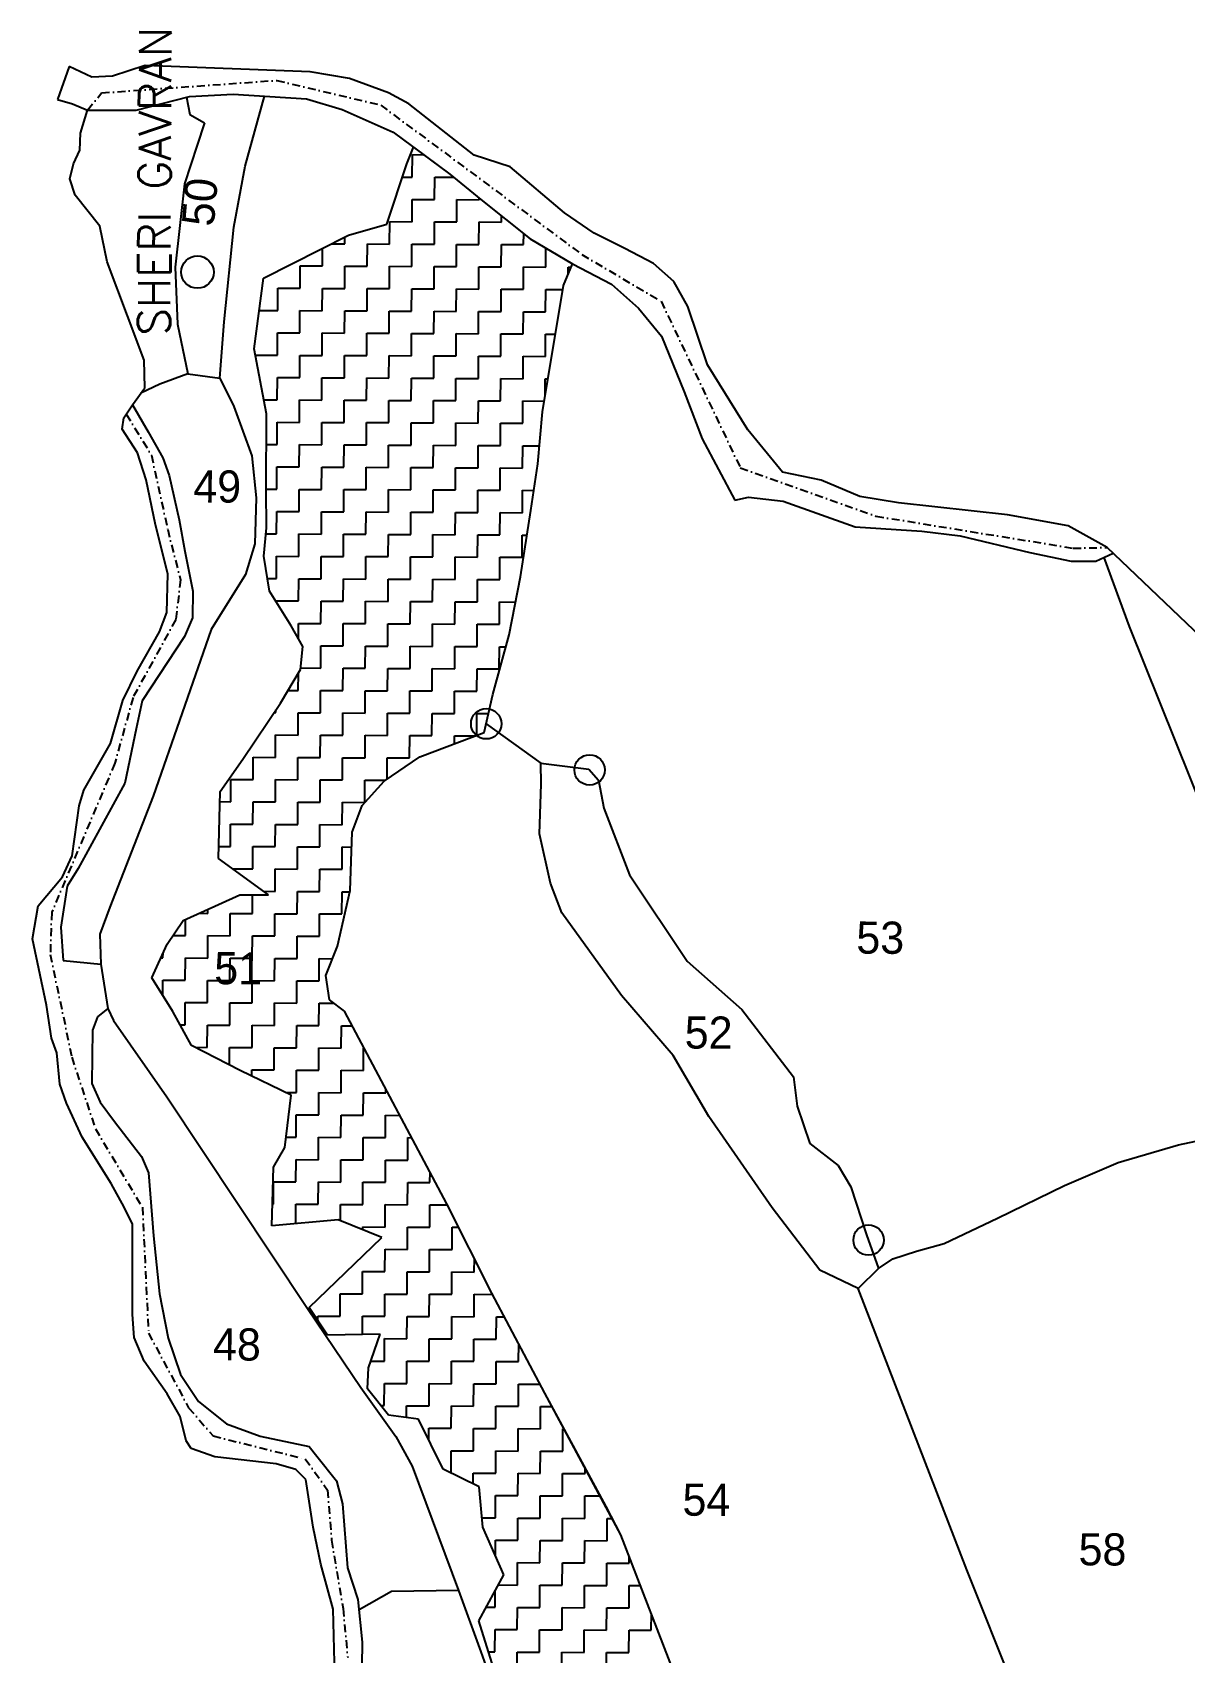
# Model space of a CAD drawing. Header units: metres. Extents: x 338204 to 340532, y 1770248 to 1773292.
# Drawn here: x 338246 to 338977, y 1772265 to 1773292 of the extents above; entities that cross this region are included whole.
import ezdxf

# ---------------------------------------------------------------- set-up
doc = ezdxf.new("R2010")
doc.units = ezdxf.units.M
doc.linetypes.add('DASHDOT', pattern=[1, 0.5, -0.25, 0, -0.25])
for name, color, linetype in [('OFF', 1, 'Continuous'), ('POLY_HATCH', 12, 'Continuous'), ('POLY_PARCEL', 6, 'Continuous'), ('POLY_ROAD', 30, 'Continuous'), ('POLY_WATER', 4, 'Continuous'), ('TEXT_MAPIN', 7, 'Continuous'), ('TEXT_PARCEL', 7, 'Continuous'), ('V_BOUND_LINE', 7, 'Continuous'), ('V_BOUND_STREAM_LINE', 7, 'DASHDOT')]:
    doc.layers.add(name, color=color, linetype=linetype)
doc.styles.get("Standard").update_dxf_attribs({"font": 'simplex.shx'})
doc.styles.add('TEXT_MAP', font='', dxfattribs={"height": 1.8})
doc.styles.get('TEXT_MAP').set_extended_font_data('Kruti Dev 050')

msp = doc.modelspace()

# ---------------------------------------------------------------- linework, layer by layer
for centre in [(338533.6, 1772853.7), (338599.2, 1772824.4), (338776.2, 1772526.2)]:
    msp.add_circle(centre, 9.65)
msp.add_ellipse((338350.4, 1773140.2), major_axis=(7.27, 7.27), ratio=1, start_param=5.493202, end_param=11.776387)
at = {"layer": 'OFF'}
msp.add_line((338268.9, 1773270.7), (338261.5, 1773249.6), dxfattribs=at)
at = {"layer": 'POLY_HATCH'}
for p, q in [((338483.3, 1773208.9), (338487.4, 1773219.4)), ((338487.4, 1773219.4), (338510.5, 1773202.3)), ((338470.6, 1773170.7), (338483.3, 1773208.9)), ((338510.5, 1773202.3), (338530.1, 1773186.3)), ((338530.1, 1773186.3), (338561.5, 1773161.2)), ((338446.2, 1773163.6), (338470.6, 1773170.7)), ((338392.3, 1773136.3), (338446.2, 1773163.6)), ((338561.5, 1773161.2), (338588.4, 1773145.4)), ((338582.7, 1773131.8), (338588.4, 1773145.4)), ((338386.3, 1773091.6), (338392.3, 1773136.3)), ((338569.3, 1773051.6), (338582.7, 1773131.8)), ((338394.1, 1773050.4), (338386.3, 1773091.6)), ((338393.9, 1773002.1), (338394.1, 1773050.4)), ((338566.3, 1773018.6), (338569.3, 1773051.6)), ((338562, 1772989), (338566.3, 1773018.6)), ((338394.2, 1772977.9), (338393.9, 1773002.1)), ((338555.3, 1772947), (338562, 1772989)), ((338392.5, 1772960), (338394.2, 1772977.9)), ((338396.1, 1772937.9), (338392.5, 1772960)), ((338548.1, 1772910.2), (338555.3, 1772947)), ((338409.9, 1772915.8), (338396.1, 1772937.9)), ((338417.2, 1772902.7), (338409.9, 1772915.8)), ((338537.7, 1772872.3), (338548.1, 1772910.2)), ((338415.8, 1772888.1), (338417.2, 1772902.7)), ((338403.1, 1772866.8), (338415.8, 1772888.1)), ((338532.3, 1772848.1), (338537.7, 1772872.3)), ((338379.1, 1772831.3), (338403.1, 1772866.8)), ((338491.4, 1772832.8), (338532.3, 1772848.1)), ((338364.8, 1772810.8), (338379.1, 1772831.3)), ((338468.8, 1772817.4), (338491.4, 1772832.8)), ((338454.8, 1772801.8), (338468.8, 1772817.4)), ((338363.8, 1772768.3), (338364.8, 1772810.8)), ((338448.6, 1772785), (338454.8, 1772801.8)), ((338447.2, 1772747.9), (338448.6, 1772785)), ((338395.4, 1772745.2), (338363.8, 1772768.3)), ((338341.4, 1772728.9), (338377.2, 1772745.3)), ((338377.2, 1772745.3), (338395.4, 1772745.2)), ((338439.3, 1772712.7), (338447.2, 1772747.9)), ((338331.1, 1772713.9), (338341.4, 1772728.9)), ((338321.5, 1772692.6), (338331.1, 1772713.9)), ((338431.9, 1772694), (338439.3, 1772712.7)), ((338434.2, 1772678.5), (338431.9, 1772694)), ((338334.8, 1772671.1), (338321.5, 1772692.6)), ((338443.6, 1772671.4), (338434.2, 1772678.5)), ((338346.6, 1772649.7), (338334.8, 1772671.1)), ((338508.7, 1772549.3), (338443.6, 1772671.4)), ((338377.5, 1772633.8), (338346.6, 1772649.7)), ((338409.9, 1772618.2), (338377.5, 1772633.8)), ((338405.8, 1772585), (338409.9, 1772618.2)), ((338398.6, 1772572.4), (338405.8, 1772585)), ((338397.6, 1772535.2), (338398.6, 1772572.4)), ((338537.2, 1772492.6), (338508.7, 1772549.3)), ((338439.6, 1772539), (338397.6, 1772535.2)), ((338467.3, 1772527.8), (338439.6, 1772539)), ((338421.2, 1772483.4), (338467.3, 1772527.8)), ((338570.7, 1772429.2), (338537.2, 1772492.6)), ((338433, 1772465.9), (338421.2, 1772483.4)), ((338466.3, 1772466.5), (338433, 1772465.9)), ((338459, 1772445.2), (338466.3, 1772466.5)), ((338458.2, 1772431.8), (338459, 1772445.2)), ((338471.6, 1772415.1), (338458.2, 1772431.8)), ((338619, 1772339.3), (338570.7, 1772429.2)), ((338490.6, 1772412.6), (338471.6, 1772415.1)), ((338506.3, 1772380.9), (338490.6, 1772412.6)), ((338529.2, 1772369.7), (338506.3, 1772380.9)), ((338531.5, 1772344), (338529.2, 1772369.7)), ((338544.8, 1772313.9), (338531.5, 1772344)), ((338656.5, 1772242.5), (338619, 1772339.3)), ((338528.9, 1772284.7), (338544.8, 1772313.9)), ((338545.3, 1772232.2), (338528.9, 1772284.7))]:
    msp.add_line(p, q, dxfattribs=at)
at = {"layer": 'POLY_HATCH', "linetype": 'Continuous'}
for p, q in [((338486.7, 1773200.5), (338486.8, 1773214.7)), ((338486.8, 1773214.7), (338493.9, 1773214.6)), ((338480.5, 1773200.5), (338486.7, 1773200.5)), ((338500.8, 1773186.3), (338500.9, 1773200.4)), ((338500.9, 1773200.4), (338512.9, 1773200.4)), ((338486.6, 1773186.3), (338500.8, 1773186.3)), ((338486.6, 1773172.1), (338486.6, 1773186.3)), ((338514.9, 1773172), (338515, 1773186.2)), ((338515, 1773186.2), (338529.1, 1773186.1)), ((338529.1, 1773186.1), (338529.1, 1773187.2)), ((338472.3, 1773158), (338472.4, 1773172.2)), ((338472.4, 1773172.2), (338486.6, 1773172.1)), ((338500.7, 1773172.1), (338514.9, 1773172)), ((338500.7, 1773157.9), (338500.7, 1773172.1)), ((338529, 1773157.8), (338529.1, 1773172)), ((338529.1, 1773172), (338543.2, 1773171.9)), ((338543.2, 1773171.9), (338543.3, 1773175.9)), ((338429.7, 1773144.1), (338429.8, 1773155.3)), ((338435.5, 1773158.2), (338444, 1773158.2)), ((338444, 1773158.2), (338444, 1773162.5)), ((338458.1, 1773143.9), (338458.2, 1773158.1)), ((338458.2, 1773158.1), (338472.3, 1773158)), ((338486.4, 1773143.8), (338486.5, 1773158)), ((338486.5, 1773158), (338500.7, 1773157.9)), ((338514.8, 1773157.8), (338529, 1773157.8)), ((338514.8, 1773143.7), (338514.8, 1773157.8)), ((338543.1, 1773143.5), (338543.2, 1773157.7)), ((338543.2, 1773157.7), (338557.3, 1773157.7)), ((338557.3, 1773157.7), (338557.4, 1773164.6)), ((338571.5, 1773143.4), (338571.5, 1773155.4)), ((338415.5, 1773130), (338415.6, 1773144.1)), ((338415.6, 1773144.1), (338429.7, 1773144.1)), ((338443.9, 1773144), (338458.1, 1773143.9)), ((338443.9, 1773129.8), (338443.9, 1773144)), ((338472.2, 1773129.7), (338472.3, 1773143.9)), ((338472.3, 1773143.9), (338486.4, 1773143.8)), ((338500.5, 1773129.6), (338500.6, 1773143.7)), ((338500.6, 1773143.7), (338514.8, 1773143.7)), ((338528.9, 1773143.6), (338543.1, 1773143.5)), ((338528.9, 1773129.4), (338528.9, 1773143.6)), ((338557.2, 1773129.3), (338557.3, 1773143.5)), ((338557.3, 1773143.5), (338571.5, 1773143.4)), ((338585.6, 1773143.4), (338587.5, 1773143.3)), ((338585.6, 1773138.7), (338585.6, 1773143.4)), ((338401.3, 1773130), (338415.5, 1773130)), ((338401.3, 1773115.9), (338401.3, 1773130)), ((338429.6, 1773115.7), (338429.7, 1773129.9)), ((338429.7, 1773129.9), (338443.9, 1773129.8)), ((338458, 1773129.8), (338472.2, 1773129.7)), ((338458, 1773115.6), (338458, 1773129.8)), ((338486.3, 1773115.5), (338486.4, 1773129.6)), ((338486.4, 1773129.6), (338500.5, 1773129.6)), ((338514.6, 1773115.3), (338514.7, 1773129.5)), ((338514.7, 1773129.5), (338528.9, 1773129.4)), ((338543, 1773129.4), (338557.2, 1773129.3)), ((338543, 1773115.2), (338543, 1773129.4)), ((338571.3, 1773115.1), (338571.4, 1773129.2)), ((338571.4, 1773129.2), (338582.3, 1773129.2)), ((338389.6, 1773115.9), (338401.3, 1773115.9)), ((338415.4, 1773115.8), (338429.6, 1773115.7)), ((338415.4, 1773101.6), (338415.4, 1773115.8)), ((338443.7, 1773101.5), (338443.8, 1773115.7)), ((338443.8, 1773115.7), (338458, 1773115.6)), ((338472.1, 1773115.5), (338486.3, 1773115.5)), ((338472.1, 1773101.4), (338472.1, 1773115.5)), ((338500.4, 1773101.2), (338500.5, 1773115.4)), ((338500.5, 1773115.4), (338514.6, 1773115.3)), ((338528.7, 1773101.1), (338528.8, 1773115.3)), ((338528.8, 1773115.3), (338543, 1773115.2)), ((338557.1, 1773101), (338557.2, 1773115.1)), ((338557.2, 1773115.1), (338571.3, 1773115.1)), ((338401.1, 1773087.5), (338401.2, 1773101.7)), ((338401.2, 1773101.7), (338415.4, 1773101.6)), ((338429.5, 1773087.4), (338429.6, 1773101.6)), ((338429.6, 1773101.6), (338443.7, 1773101.5)), ((338457.8, 1773087.3), (338457.9, 1773101.4)), ((338457.9, 1773101.4), (338472.1, 1773101.4)), ((338486.2, 1773101.3), (338500.4, 1773101.2)), ((338486.2, 1773087.1), (338486.2, 1773101.3)), ((338514.5, 1773087), (338514.6, 1773101.2)), ((338514.6, 1773101.2), (338528.7, 1773101.1)), ((338542.9, 1773101), (338557.1, 1773101)), ((338542.9, 1773086.9), (338542.9, 1773101)), ((338571.2, 1773086.7), (338571.3, 1773100.9)), ((338571.3, 1773100.9), (338577.5, 1773100.9)), ((338387.1, 1773087.6), (338401.1, 1773087.5)), ((338415.3, 1773087.4), (338429.5, 1773087.4)), ((338415.3, 1773073.3), (338415.3, 1773087.4)), ((338443.6, 1773073.1), (338443.7, 1773087.3)), ((338443.7, 1773087.3), (338457.8, 1773087.3)), ((338471.9, 1773073), (338472, 1773087.2)), ((338472, 1773087.2), (338486.2, 1773087.1)), ((338500.3, 1773087.1), (338514.5, 1773087)), ((338500.3, 1773072.9), (338500.3, 1773087.1)), ((338528.6, 1773072.8), (338528.7, 1773086.9)), ((338528.7, 1773086.9), (338542.9, 1773086.9)), ((338557, 1773086.8), (338571.2, 1773086.7)), ((338557, 1773072.6), (338557, 1773086.8)), ((338401, 1773059.2), (338401.1, 1773073.3)), ((338401.1, 1773073.3), (338415.3, 1773073.3)), ((338429.4, 1773073.2), (338443.6, 1773073.1)), ((338429.4, 1773059), (338429.4, 1773073.2)), ((338457.7, 1773058.9), (338457.8, 1773073.1)), ((338457.8, 1773073.1), (338471.9, 1773073)), ((338486, 1773058.8), (338486.1, 1773073)), ((338486.1, 1773073), (338500.3, 1773072.9)), ((338514.4, 1773072.8), (338528.6, 1773072.8)), ((338514.4, 1773058.7), (338514.4, 1773072.8)), ((338542.7, 1773058.5), (338542.8, 1773072.7)), ((338542.8, 1773072.7), (338557, 1773072.6)), ((338571.1, 1773072.6), (338572.8, 1773072.6)), ((338571.1, 1773062.4), (338571.1, 1773072.6)), ((338392.4, 1773059.2), (338401, 1773059.2)), ((338415.1, 1773044.9), (338415.2, 1773059.1)), ((338415.2, 1773059.1), (338429.4, 1773059)), ((338443.5, 1773059), (338457.7, 1773058.9)), ((338443.5, 1773044.8), (338443.5, 1773059)), ((338471.8, 1773044.7), (338471.9, 1773058.8)), ((338471.9, 1773058.8), (338486, 1773058.8)), ((338500.1, 1773044.5), (338500.2, 1773058.7)), ((338500.2, 1773058.7), (338514.4, 1773058.7)), ((338528.5, 1773044.4), (338528.6, 1773058.6)), ((338528.6, 1773058.6), (338542.7, 1773058.5)), ((338556.8, 1773044.3), (338556.9, 1773058.5)), ((338556.9, 1773058.5), (338570.4, 1773058.4)), ((338400.9, 1773030.8), (338401, 1773045)), ((338401, 1773045), (338415.1, 1773044.9)), ((338429.2, 1773030.7), (338429.3, 1773044.9)), ((338429.3, 1773044.9), (338443.5, 1773044.8)), ((338457.6, 1773044.7), (338471.8, 1773044.7)), ((338457.6, 1773030.6), (338457.6, 1773044.7)), ((338485.9, 1773030.4), (338486, 1773044.6)), ((338486, 1773044.6), (338500.1, 1773044.5)), ((338514.3, 1773044.5), (338528.5, 1773044.4)), ((338514.3, 1773030.3), (338514.3, 1773044.5)), ((338542.6, 1773030.2), (338542.7, 1773044.4)), ((338542.7, 1773044.4), (338556.8, 1773044.3)), ((338394, 1773030.9), (338400.9, 1773030.8)), ((338415, 1773016.6), (338415.1, 1773030.8)), ((338415.1, 1773030.8), (338429.2, 1773030.7)), ((338443.3, 1773016.5), (338443.4, 1773030.6)), ((338443.4, 1773030.6), (338457.6, 1773030.6)), ((338471.7, 1773030.5), (338485.9, 1773030.4)), ((338471.7, 1773016.3), (338471.7, 1773030.5)), ((338500, 1773016.2), (338500.1, 1773030.4)), ((338500.1, 1773030.4), (338514.3, 1773030.3)), ((338528.4, 1773030.2), (338542.6, 1773030.2)), ((338528.4, 1773016.1), (338528.4, 1773030.2)), ((338556.7, 1773015.9), (338556.8, 1773030.1)), ((338556.8, 1773030.1), (338567.3, 1773030.1)), ((338400.8, 1773016.7), (338415, 1773016.6)), ((338400.8, 1773002.5), (338400.8, 1773016.7)), ((338429.1, 1773002.4), (338429.2, 1773016.5)), ((338429.2, 1773016.5), (338443.3, 1773016.5)), ((338457.4, 1773002.2), (338457.5, 1773016.4)), ((338457.5, 1773016.4), (338471.7, 1773016.3)), ((338485.8, 1773016.3), (338500, 1773016.2)), ((338485.8, 1773002.1), (338485.8, 1773016.3)), ((338514.1, 1773002), (338514.2, 1773016.1)), ((338514.2, 1773016.1), (338528.4, 1773016.1)), ((338542.5, 1773016), (338556.7, 1773015.9)), ((338542.5, 1773001.8), (338542.5, 1773016)), ((338393.9, 1773002.5), (338400.8, 1773002.5)), ((338414.9, 1773002.4), (338429.1, 1773002.4)), ((338414.9, 1772988.3), (338414.9, 1773002.4)), ((338443.2, 1772988.1), (338443.3, 1773002.3)), ((338443.3, 1773002.3), (338457.4, 1773002.2)), ((338471.5, 1772988), (338471.6, 1773002.2)), ((338471.6, 1773002.2), (338485.8, 1773002.1)), ((338499.9, 1772987.9), (338500, 1773002)), ((338500, 1773002), (338514.1, 1773002)), ((338528.2, 1772987.7), (338528.3, 1773001.9)), ((338528.3, 1773001.9), (338542.5, 1773001.8)), ((338556.6, 1773001.8), (338563.8, 1773001.7)), ((338556.6, 1772987.6), (338556.6, 1773001.8)), ((338400.6, 1772974.1), (338400.7, 1772988.3)), ((338400.7, 1772988.3), (338414.9, 1772988.3)), ((338429, 1772988.2), (338443.2, 1772988.1)), ((338429, 1772974), (338429, 1772988.2)), ((338457.3, 1772973.9), (338457.4, 1772988.1)), ((338457.4, 1772988.1), (338471.5, 1772988)), ((338485.7, 1772987.9), (338499.9, 1772987.9)), ((338485.7, 1772973.8), (338485.7, 1772987.9)), ((338514, 1772973.6), (338514.1, 1772987.8)), ((338514.1, 1772987.8), (338528.2, 1772987.7)), ((338542.3, 1772973.5), (338542.4, 1772987.7)), ((338542.4, 1772987.7), (338556.6, 1772987.6)), ((338393.9, 1772974.2), (338400.6, 1772974.1)), ((338414.7, 1772959.9), (338414.8, 1772974.1)), ((338414.8, 1772974.1), (338429, 1772974)), ((338443.1, 1772974), (338457.3, 1772973.9)), ((338443.1, 1772959.8), (338443.1, 1772974)), ((338471.4, 1772959.7), (338471.5, 1772973.8)), ((338471.5, 1772973.8), (338485.7, 1772973.8)), ((338499.8, 1772973.7), (338514, 1772973.6)), ((338499.8, 1772959.5), (338499.8, 1772973.7)), ((338528.1, 1772959.4), (338528.2, 1772973.6)), ((338528.2, 1772973.6), (338542.3, 1772973.5)), ((338556.4, 1772959.3), (338556.5, 1772973.4)), ((338556.5, 1772973.4), (338559.5, 1772973.4)), ((338400.5, 1772945.8), (338400.6, 1772960)), ((338400.6, 1772960), (338414.7, 1772959.9)), ((338428.8, 1772945.7), (338428.9, 1772959.8)), ((338428.9, 1772959.8), (338443.1, 1772959.8)), ((338457.2, 1772959.7), (338471.4, 1772959.7)), ((338457.2, 1772945.5), (338457.2, 1772959.7)), ((338485.5, 1772945.4), (338485.6, 1772959.6)), ((338485.6, 1772959.6), (338499.8, 1772959.5)), ((338513.9, 1772959.5), (338528.1, 1772959.4)), ((338513.9, 1772945.3), (338513.9, 1772959.5)), ((338542.2, 1772945.2), (338542.3, 1772959.3)), ((338542.3, 1772959.3), (338556.4, 1772959.3)), ((338394.8, 1772945.8), (338400.5, 1772945.8)), ((338414.6, 1772931.6), (338414.7, 1772945.7)), ((338414.7, 1772945.7), (338428.8, 1772945.7)), ((338442.9, 1772931.4), (338443, 1772945.6)), ((338443, 1772945.6), (338457.2, 1772945.5)), ((338471.3, 1772931.3), (338471.4, 1772945.5)), ((338471.4, 1772945.5), (338485.5, 1772945.4)), ((338499.6, 1772931.2), (338499.7, 1772945.4)), ((338499.7, 1772945.4), (338513.9, 1772945.3)), ((338528, 1772945.2), (338542.2, 1772945.2)), ((338528, 1772931.1), (338528, 1772945.2)), ((338400.4, 1772931.6), (338414.6, 1772931.6)), ((338400.4, 1772931), (338400.4, 1772931.6)), ((338428.7, 1772917.3), (338428.8, 1772931.5)), ((338428.8, 1772931.5), (338442.9, 1772931.4)), ((338457.1, 1772931.4), (338471.3, 1772931.3)), ((338457.1, 1772917.2), (338457.1, 1772931.4)), ((338485.4, 1772917.1), (338485.5, 1772931.2)), ((338485.5, 1772931.2), (338499.6, 1772931.2)), ((338513.7, 1772916.9), (338513.8, 1772931.1)), ((338513.8, 1772931.1), (338528, 1772931.1)), ((338542.1, 1772931), (338552.2, 1772930.9)), ((338542.1, 1772916.8), (338542.1, 1772931)), ((338414.5, 1772917.4), (338428.7, 1772917.3)), ((338414.5, 1772907.5), (338414.5, 1772917.4)), ((338442.8, 1772903.1), (338442.9, 1772917.3)), ((338442.9, 1772917.3), (338457.1, 1772917.2)), ((338471.2, 1772917.1), (338485.4, 1772917.1)), ((338471.2, 1772903), (338471.2, 1772917.1)), ((338499.5, 1772902.8), (338499.6, 1772917)), ((338499.6, 1772917), (338513.7, 1772916.9)), ((338527.8, 1772902.7), (338527.9, 1772916.9)), ((338527.9, 1772916.9), (338542.1, 1772916.8)), ((338428.6, 1772903.2), (338442.8, 1772903.1)), ((338428.6, 1772889), (338428.6, 1772903.2)), ((338456.9, 1772888.9), (338457, 1772903)), ((338457, 1772903), (338471.2, 1772903)), ((338485.3, 1772902.9), (338499.5, 1772902.8)), ((338485.3, 1772888.7), (338485.3, 1772902.9)), ((338513.6, 1772888.6), (338513.7, 1772902.8)), ((338513.7, 1772902.8), (338527.8, 1772902.7)), ((338541.9, 1772888.5), (338542, 1772902.6)), ((338542, 1772902.6), (338546.1, 1772902.6)), ((338415.9, 1772889.1), (338428.6, 1772889)), ((338442.7, 1772874.8), (338442.8, 1772888.9)), ((338442.8, 1772888.9), (338456.9, 1772888.9)), ((338471, 1772874.6), (338471.1, 1772888.8)), ((338471.1, 1772888.8), (338485.3, 1772888.7)), ((338499.4, 1772888.7), (338513.6, 1772888.6)), ((338499.4, 1772874.5), (338499.4, 1772888.7)), ((338527.7, 1772874.4), (338527.8, 1772888.5)), ((338527.8, 1772888.5), (338541.9, 1772888.5)), ((338414.3, 1772874.9), (338414.4, 1772885.7)), ((338407.9, 1772874.9), (338414.3, 1772874.9)), ((338428.4, 1772860.7), (338428.5, 1772874.8)), ((338428.5, 1772874.8), (338442.7, 1772874.8)), ((338456.8, 1772860.5), (338456.9, 1772874.7)), ((338456.9, 1772874.7), (338471, 1772874.6)), ((338485.1, 1772860.4), (338485.2, 1772874.6)), ((338485.2, 1772874.6), (338499.4, 1772874.5)), ((338513.5, 1772874.4), (338527.7, 1772874.4)), ((338513.5, 1772860.3), (338513.5, 1772874.4)), ((338399, 1772860.8), (338400.1, 1772860.8)), ((338400.1, 1772860.8), (338400.1, 1772862.5)), ((338414.2, 1772846.5), (338414.3, 1772860.7)), ((338414.3, 1772860.7), (338428.4, 1772860.7)), ((338442.6, 1772860.6), (338456.8, 1772860.5)), ((338442.6, 1772846.4), (338442.6, 1772860.6)), ((338470.9, 1772846.3), (338471, 1772860.5)), ((338471, 1772860.5), (338485.1, 1772860.4)), ((338499.2, 1772846.2), (338499.3, 1772860.3)), ((338499.3, 1772860.3), (338513.5, 1772860.3)), ((338527.6, 1772860.2), (338535, 1772860.2)), ((338527.6, 1772846.3), (338527.6, 1772860.2)), ((338400, 1772846.6), (338414.2, 1772846.5)), ((338400, 1772832.4), (338400, 1772846.6)), ((338428.3, 1772832.3), (338428.4, 1772846.5)), ((338428.4, 1772846.5), (338442.6, 1772846.4)), ((338456.7, 1772846.4), (338470.9, 1772846.3)), ((338456.7, 1772832.2), (338456.7, 1772846.4)), ((338485, 1772832.1), (338485.1, 1772846.2)), ((338485.1, 1772846.2), (338499.2, 1772846.2)), ((338513.4, 1772846.1), (338526.8, 1772846)), ((338513.4, 1772841), (338513.4, 1772846.1)), ((338385.7, 1772818.3), (338385.8, 1772832.5)), ((338385.8, 1772832.5), (338400, 1772832.4)), ((338414.1, 1772832.4), (338428.3, 1772832.3)), ((338414.1, 1772818.2), (338414.1, 1772832.4)), ((338442.4, 1772818.1), (338442.5, 1772832.2)), ((338442.5, 1772832.2), (338456.7, 1772832.2)), ((338470.8, 1772832.1), (338485, 1772832.1)), ((338470.8, 1772818.7), (338470.8, 1772832.1)), ((338371.5, 1772804.2), (338371.6, 1772818.4)), ((338371.6, 1772818.4), (338385.7, 1772818.3)), ((338399.8, 1772804.1), (338399.9, 1772818.3)), ((338399.9, 1772818.3), (338414.1, 1772818.2)), ((338428.2, 1772804), (338428.3, 1772818.1)), ((338428.3, 1772818.1), (338442.4, 1772818.1)), ((338456.5, 1772803.8), (338456.6, 1772818)), ((338456.6, 1772818), (338469.7, 1772818)), ((338364.6, 1772804.3), (338371.5, 1772804.2)), ((338385.6, 1772790), (338385.7, 1772804.2)), ((338385.7, 1772804.2), (338399.8, 1772804.1)), ((338414, 1772804), (338428.2, 1772804)), ((338414, 1772789.9), (338414, 1772804)), ((338442.3, 1772789.7), (338442.4, 1772803.9)), ((338442.4, 1772803.9), (338456.5, 1772803.8)), ((338371.4, 1772790.1), (338385.6, 1772790)), ((338371.4, 1772775.9), (338371.4, 1772790.1)), ((338399.7, 1772775.8), (338399.8, 1772789.9)), ((338399.8, 1772789.9), (338414, 1772789.9)), ((338428.1, 1772789.8), (338442.3, 1772789.7)), ((338428.1, 1772775.6), (338428.1, 1772789.8)), ((338364, 1772775.9), (338371.4, 1772775.9)), ((338385.5, 1772775.8), (338399.7, 1772775.8)), ((338385.5, 1772761.7), (338385.5, 1772775.8)), ((338413.8, 1772761.5), (338413.9, 1772775.7)), ((338413.9, 1772775.7), (338428.1, 1772775.6)), ((338442.2, 1772775.6), (338448.3, 1772775.5)), ((338442.2, 1772761.4), (338442.2, 1772775.6)), ((338372.8, 1772761.7), (338385.5, 1772761.7)), ((338399.6, 1772747.4), (338399.7, 1772761.6)), ((338399.7, 1772761.6), (338413.8, 1772761.5)), ((338427.9, 1772747.3), (338428, 1772761.5)), ((338428, 1772761.5), (338442.2, 1772761.4)), ((338385.4, 1772733.3), (338385.4, 1772745.3)), ((338392.3, 1772747.5), (338399.6, 1772747.4)), ((338413.7, 1772733.2), (338413.8, 1772747.4)), ((338413.8, 1772747.4), (338427.9, 1772747.3)), ((338442, 1772733.1), (338442.1, 1772747.2)), ((338442.1, 1772747.2), (338447.1, 1772747.2)), ((338357, 1772733.4), (338357, 1772736)), ((338342.8, 1772719.3), (338342.8, 1772729.5)), ((338351.5, 1772733.5), (338357, 1772733.4)), ((338371.1, 1772719.2), (338371.2, 1772733.4)), ((338371.2, 1772733.4), (338385.4, 1772733.3)), ((338399.5, 1772733.2), (338413.7, 1772733.2)), ((338399.5, 1772719.1), (338399.5, 1772733.2)), ((338427.8, 1772718.9), (338427.9, 1772733.1)), ((338427.9, 1772733.1), (338442, 1772733.1)), ((338334.9, 1772719.4), (338342.8, 1772719.3)), ((338356.9, 1772719.3), (338371.1, 1772719.2)), ((338356.9, 1772705.1), (338356.9, 1772719.3)), ((338385.2, 1772705), (338385.3, 1772719.1)), ((338385.3, 1772719.1), (338399.5, 1772719.1)), ((338413.6, 1772719), (338427.8, 1772718.9)), ((338413.6, 1772704.8), (338413.6, 1772719)), ((338327.2, 1772705.2), (338328.5, 1772705.2)), ((338328.5, 1772705.2), (338328.6, 1772708.3)), ((338342.6, 1772691), (338342.7, 1772705.2)), ((338342.7, 1772705.2), (338356.9, 1772705.1)), ((338371, 1772690.9), (338371.1, 1772705)), ((338371.1, 1772705), (338385.2, 1772705)), ((338399.3, 1772690.7), (338399.4, 1772704.9)), ((338399.4, 1772704.9), (338413.6, 1772704.8)), ((338427.7, 1772704.8), (338436.1, 1772704.7)), ((338427.7, 1772690.6), (338427.7, 1772704.8)), ((338328.4, 1772681.4), (338328.5, 1772691.1)), ((338328.5, 1772691.1), (338342.6, 1772691)), ((338356.8, 1772690.9), (338371, 1772690.9)), ((338356.8, 1772676.8), (338356.8, 1772690.9)), ((338385.1, 1772676.6), (338385.2, 1772690.8)), ((338385.2, 1772690.8), (338399.3, 1772690.7)), ((338413.4, 1772676.5), (338413.5, 1772690.7)), ((338413.5, 1772690.7), (338427.7, 1772690.6)), ((338342.5, 1772662.7), (338342.6, 1772676.8)), ((338342.6, 1772676.8), (338356.8, 1772676.8)), ((338370.9, 1772676.7), (338385.1, 1772676.6)), ((338370.9, 1772662.5), (338370.9, 1772676.7)), ((338399.2, 1772662.4), (338399.3, 1772676.6)), ((338399.3, 1772676.6), (338413.4, 1772676.5)), ((338427.5, 1772662.3), (338427.6, 1772676.4)), ((338427.6, 1772676.4), (338437, 1772676.4)), ((338339.5, 1772662.7), (338342.5, 1772662.7)), ((338356.6, 1772648.4), (338356.7, 1772662.6)), ((338356.7, 1772662.6), (338370.9, 1772662.5)), ((338385, 1772662.5), (338399.2, 1772662.4)), ((338385, 1772648.3), (338385, 1772662.5)), ((338413.3, 1772648.2), (338413.4, 1772662.3)), ((338413.4, 1772662.3), (338427.5, 1772662.3)), ((338441.6, 1772648), (338441.7, 1772662.2)), ((338441.7, 1772662.2), (338448.5, 1772662.2)), ((338349.1, 1772648.5), (338356.6, 1772648.4)), ((338370.7, 1772637.2), (338370.8, 1772648.4)), ((338370.8, 1772648.4), (338385, 1772648.3)), ((338399.1, 1772648.2), (338413.3, 1772648.2)), ((338399.1, 1772634.1), (338399.1, 1772648.2)), ((338427.4, 1772633.9), (338427.5, 1772648.1)), ((338427.5, 1772648.1), (338441.6, 1772648)), ((338455.8, 1772648), (338456.1, 1772648)), ((338455.8, 1772633.8), (338455.8, 1772648)), ((338384.9, 1772634.1), (338399.1, 1772634.1)), ((338384.9, 1772630.2), (338384.9, 1772634.1)), ((338413.2, 1772634), (338427.4, 1772633.9)), ((338413.2, 1772619.8), (338413.2, 1772634)), ((338441.5, 1772619.7), (338441.6, 1772633.9)), ((338441.6, 1772633.9), (338455.8, 1772633.8)), ((338469.9, 1772619.6), (338469.9, 1772622.1)), ((338406.5, 1772619.8), (338413.2, 1772619.8)), ((338427.3, 1772619.8), (338441.5, 1772619.7)), ((338427.3, 1772605.6), (338427.3, 1772619.8)), ((338455.6, 1772605.5), (338455.7, 1772619.6)), ((338455.7, 1772619.6), (338469.9, 1772619.6)), ((338413, 1772591.5), (338413.1, 1772605.6)), ((338413.1, 1772605.6), (338427.3, 1772605.6)), ((338441.4, 1772591.3), (338441.5, 1772605.5)), ((338441.5, 1772605.5), (338455.6, 1772605.5)), ((338469.7, 1772591.2), (338469.8, 1772605.4)), ((338469.8, 1772605.4), (338478.8, 1772605.3)), ((338406.6, 1772591.5), (338413, 1772591.5)), ((338427.2, 1772591.4), (338441.4, 1772591.3)), ((338427.2, 1772577.2), (338427.2, 1772591.4)), ((338455.5, 1772577.1), (338455.6, 1772591.3)), ((338455.6, 1772591.3), (338469.7, 1772591.2)), ((338483.8, 1772577), (338483.9, 1772591.2)), ((338483.9, 1772591.2), (338486.4, 1772591.1)), ((338412.9, 1772563.1), (338413, 1772577.3)), ((338413, 1772577.3), (338427.2, 1772577.2)), ((338441.3, 1772577.2), (338455.5, 1772577.1)), ((338441.3, 1772563), (338441.3, 1772577.2)), ((338469.6, 1772562.9), (338469.7, 1772577)), ((338469.7, 1772577), (338483.8, 1772577)), ((338398.7, 1772563.2), (338412.9, 1772563.1)), ((338398.7, 1772549), (338398.7, 1772563.2)), ((338427, 1772548.9), (338427.1, 1772563.1)), ((338427.1, 1772563.1), (338441.3, 1772563)), ((338455.4, 1772562.9), (338469.6, 1772562.9)), ((338455.4, 1772548.8), (338455.4, 1772562.9)), ((338483.7, 1772548.6), (338483.8, 1772562.8)), ((338483.8, 1772562.8), (338497.9, 1772562.7)), ((338497.9, 1772562.7), (338498, 1772569.4)), ((338398, 1772549), (338398.7, 1772549)), ((338412.8, 1772549), (338427, 1772548.9)), ((338412.8, 1772536.6), (338412.8, 1772549)), ((338441.1, 1772538.4), (338441.2, 1772548.8)), ((338441.2, 1772548.8), (338455.4, 1772548.8)), ((338469.5, 1772548.7), (338483.7, 1772548.6)), ((338469.5, 1772534.5), (338469.5, 1772548.7)), ((338497.8, 1772534.4), (338497.9, 1772548.6)), ((338497.9, 1772548.6), (338509.1, 1772548.5)), ((338455.3, 1772534.6), (338469.5, 1772534.5)), ((338455.3, 1772532.6), (338455.3, 1772534.6)), ((338483.6, 1772534.5), (338497.8, 1772534.4)), ((338483.6, 1772520.3), (338483.6, 1772534.5)), ((338511.9, 1772520.2), (338512, 1772534.3)), ((338512, 1772534.3), (338516.2, 1772534.3)), ((338469.3, 1772506.2), (338469.4, 1772520.4)), ((338469.4, 1772520.4), (338483.6, 1772520.3)), ((338497.7, 1772520.2), (338511.9, 1772520.2)), ((338497.7, 1772506.1), (338497.7, 1772520.2)), ((338526, 1772505.9), (338526.1, 1772514.8)), ((338455.1, 1772492.1), (338455.2, 1772506.3)), ((338455.2, 1772506.3), (338469.3, 1772506.2)), ((338483.4, 1772492), (338483.5, 1772506.1)), ((338483.5, 1772506.1), (338497.7, 1772506.1)), ((338511.8, 1772506), (338526, 1772505.9)), ((338511.8, 1772491.8), (338511.8, 1772506)), ((338440.9, 1772492.2), (338455.1, 1772492.1)), ((338440.9, 1772478), (338440.9, 1772492.2)), ((338469.2, 1772477.9), (338469.3, 1772492)), ((338469.3, 1772492), (338483.4, 1772492)), ((338497.5, 1772477.7), (338497.6, 1772491.9)), ((338497.6, 1772491.9), (338511.8, 1772491.8)), ((338525.9, 1772477.6), (338526, 1772491.8)), ((338526, 1772491.8), (338537.7, 1772491.7)), ((338426.7, 1772478), (338440.9, 1772478)), ((338426.7, 1772475.2), (338426.7, 1772478)), ((338455, 1772477.9), (338469.2, 1772477.9)), ((338455, 1772466.3), (338455, 1772477.9)), ((338483.3, 1772463.6), (338483.4, 1772477.8)), ((338483.4, 1772477.8), (338497.5, 1772477.7)), ((338511.7, 1772477.7), (338525.9, 1772477.6)), ((338511.7, 1772463.5), (338511.7, 1772477.7)), ((338540, 1772463.4), (338540.1, 1772477.5)), ((338540.1, 1772477.5), (338545.2, 1772477.5)), ((338469.1, 1772463.7), (338483.3, 1772463.6)), ((338469.1, 1772449.5), (338469.1, 1772463.7)), ((338497.4, 1772449.4), (338497.5, 1772463.6)), ((338497.5, 1772463.6), (338511.7, 1772463.5)), ((338525.8, 1772463.4), (338540, 1772463.4)), ((338525.8, 1772449.3), (338525.8, 1772463.4)), ((338554.1, 1772449.1), (338554.2, 1772460.5)), ((338460.5, 1772449.5), (338469.1, 1772449.5)), ((338483.2, 1772449.4), (338497.4, 1772449.4)), ((338483.2, 1772435.3), (338483.2, 1772449.4)), ((338511.5, 1772435.1), (338511.6, 1772449.3)), ((338511.6, 1772449.3), (338525.8, 1772449.3)), ((338539.9, 1772449.2), (338554.1, 1772449.1)), ((338539.9, 1772435), (338539.9, 1772449.2)), ((338468.9, 1772421.2), (338469, 1772435.3)), ((338469, 1772435.3), (338483.2, 1772435.3)), ((338497.3, 1772421), (338497.4, 1772435.2)), ((338497.4, 1772435.2), (338511.5, 1772435.1)), ((338525.6, 1772420.9), (338525.7, 1772435.1)), ((338525.7, 1772435.1), (338539.9, 1772435)), ((338554, 1772434.9), (338567.7, 1772434.9)), ((338554, 1772420.8), (338554, 1772434.9)), ((338466.7, 1772421.2), (338468.9, 1772421.2)), ((338483.1, 1772421.1), (338497.3, 1772421)), ((338483.1, 1772413.6), (338483.1, 1772421.1)), ((338511.4, 1772406.8), (338511.5, 1772421)), ((338511.5, 1772421), (338525.6, 1772420.9)), ((338539.7, 1772406.7), (338539.8, 1772420.8)), ((338539.8, 1772420.8), (338554, 1772420.8)), ((338568.1, 1772420.7), (338575.3, 1772420.7)), ((338568.1, 1772406.5), (338568.1, 1772420.7)), ((338497.2, 1772406.9), (338511.4, 1772406.8)), ((338497.2, 1772399.3), (338497.2, 1772406.9)), ((338525.5, 1772392.6), (338525.6, 1772406.7)), ((338525.6, 1772406.7), (338539.7, 1772406.7)), ((338553.8, 1772392.4), (338553.9, 1772406.6)), ((338553.9, 1772406.6), (338568.1, 1772406.5)), ((338582.2, 1772406.5), (338582.9, 1772406.5)), ((338582.2, 1772392.3), (338582.2, 1772406.5)), ((338511.3, 1772392.6), (338525.5, 1772392.6)), ((338511.3, 1772378.5), (338511.3, 1772392.6)), ((338539.6, 1772378.3), (338539.7, 1772392.5)), ((338539.7, 1772392.5), (338553.8, 1772392.4)), ((338567.9, 1772378.2), (338568, 1772392.4)), ((338568, 1772392.4), (338582.2, 1772392.3)), ((338525.4, 1772378.4), (338539.6, 1772378.3)), ((338525.4, 1772371.6), (338525.4, 1772378.4)), ((338553.7, 1772364.1), (338553.8, 1772378.3)), ((338553.8, 1772378.3), (338567.9, 1772378.2)), ((338582.1, 1772378.1), (338596.3, 1772378.1)), ((338582.1, 1772364), (338582.1, 1772378.1)), ((338596.3, 1772378.1), (338596.3, 1772381.5)), ((338539.5, 1772364.2), (338553.7, 1772364.1)), ((338539.5, 1772350), (338539.5, 1772364.2)), ((338567.8, 1772349.9), (338567.9, 1772364)), ((338567.9, 1772364), (338582.1, 1772364)), ((338596.2, 1772363.9), (338605.8, 1772363.9)), ((338596.2, 1772349.7), (338596.2, 1772363.9)), ((338531, 1772350), (338539.5, 1772350)), ((338553.6, 1772349.9), (338567.8, 1772349.9)), ((338553.6, 1772335.8), (338553.6, 1772349.9)), ((338581.9, 1772335.6), (338582, 1772349.8)), ((338582, 1772349.8), (338596.2, 1772349.7)), ((338610.3, 1772349.7), (338613.4, 1772349.7)), ((338610.3, 1772335.5), (338610.3, 1772349.7)), ((338539.4, 1772335.8), (338553.6, 1772335.8)), ((338539.4, 1772326.3), (338539.4, 1772335.8)), ((338567.7, 1772321.5), (338567.8, 1772335.7)), ((338567.8, 1772335.7), (338581.9, 1772335.6)), ((338596, 1772321.4), (338596.1, 1772335.6)), ((338596.1, 1772335.6), (338610.3, 1772335.5)), ((338624.4, 1772321.3), (338624.4, 1772325.4)), ((338553.5, 1772321.6), (338567.7, 1772321.5)), ((338553.5, 1772307.4), (338553.5, 1772321.6)), ((338581.8, 1772307.3), (338581.9, 1772321.5)), ((338581.9, 1772321.5), (338596, 1772321.4)), ((338610.1, 1772307.2), (338610.2, 1772321.3)), ((338610.2, 1772321.3), (338624.4, 1772321.3)), ((338539.2, 1772293.3), (338539.3, 1772303.7)), ((338541.3, 1772307.5), (338553.5, 1772307.4)), ((338567.6, 1772307.3), (338581.8, 1772307.3)), ((338567.6, 1772293.2), (338567.6, 1772307.3)), ((338595.9, 1772293), (338596, 1772307.2)), ((338596, 1772307.2), (338610.1, 1772307.2)), ((338624.2, 1772292.9), (338624.3, 1772307.1)), ((338624.3, 1772307.1), (338631.5, 1772307.1)), ((338533.6, 1772293.3), (338539.2, 1772293.3)), ((338553.3, 1772279.1), (338553.4, 1772293.2)), ((338553.4, 1772293.2), (338567.6, 1772293.2)), ((338581.7, 1772293.1), (338595.9, 1772293)), ((338581.7, 1772278.9), (338581.7, 1772293.1)), ((338610, 1772278.8), (338610.1, 1772293)), ((338610.1, 1772293), (338624.2, 1772292.9)), ((338638.3, 1772278.7), (338638.4, 1772289.3)), ((338539.1, 1772265), (338539.2, 1772279.1)), ((338539.2, 1772279.1), (338553.3, 1772279.1)), ((338567.4, 1772264.8), (338567.5, 1772279)), ((338567.5, 1772279), (338581.7, 1772278.9)), ((338595.8, 1772278.9), (338610, 1772278.8)), ((338595.8, 1772264.7), (338595.8, 1772278.9)), ((338624.1, 1772264.6), (338624.2, 1772278.7)), ((338624.2, 1772278.7), (338638.3, 1772278.7)), ((338535, 1772265), (338539.1, 1772265)), ((338553.2, 1772250.7), (338553.3, 1772264.9)), ((338553.3, 1772264.9), (338567.4, 1772264.8)), ((338581.5, 1772250.6), (338581.6, 1772264.8)), ((338581.6, 1772264.8), (338595.8, 1772264.7)), ((338609.9, 1772264.6), (338624.1, 1772264.6)), ((338609.9, 1772250.5), (338609.9, 1772264.6))]:
    msp.add_line(p, q, dxfattribs=at)
at = {"layer": 'POLY_PARCEL'}
for p, q in [((338343.5, 1773251.1), (338345.5, 1773240.2)), ((338380.7, 1773207.4), (338392.9, 1773251.7)), ((338345.5, 1773240.2), (338354.8, 1773234.9)), ((338354.8, 1773234.9), (338350.3, 1773220.8)), ((338350.3, 1773220.8), (338342.2, 1773196.1)), ((338373.4, 1773168.7), (338380.7, 1773207.4)), ((338342.2, 1773196.1), (338336.2, 1773143.4)), ((338367.4, 1773108.7), (338373.4, 1773168.7)), ((338582.7, 1773131.8), (338588.4, 1773145.4)), ((338336.2, 1773143.4), (338337.8, 1773107.1)), ((338569.3, 1773051.6), (338582.7, 1773131.8)), ((338337.8, 1773107.1), (338344.3, 1773075.7)), ((338364.6, 1773072.9), (338367.4, 1773108.7)), ((338344.3, 1773075.7), (338326.5, 1773069.1)), ((338344.3, 1773075.7), (338364.6, 1773072.9)), ((338326.5, 1773069.1), (338314.5, 1773063.4)), ((338364.6, 1773072.9), (338373.4, 1773055)), ((338373.4, 1773055), (338384.8, 1773023.6)), ((338566.3, 1773018.6), (338569.3, 1773051.6)), ((338384.8, 1773023.6), (338387.7, 1772997)), ((338562, 1772989), (338566.3, 1773018.6)), ((338387.7, 1772997), (338386.7, 1772967.9)), ((338555.3, 1772947), (338562, 1772989)), ((338386.7, 1772967.9), (338380.8, 1772948.3)), ((338380.8, 1772948.3), (338359, 1772913.5)), ((338548.1, 1772910.2), (338555.3, 1772947)), ((338359, 1772913.5), (338322.2, 1772807.8)), ((338537.7, 1772872.3), (338548.1, 1772910.2)), ((338532.3, 1772848.1), (338537.7, 1772872.3)), ((338491.4, 1772832.8), (338532.3, 1772848.1)), ((338533.6, 1772853.7), (338568.3, 1772828.7)), ((338468.8, 1772817.4), (338491.4, 1772832.8)), ((338568.3, 1772828.7), (338598.7, 1772824.9)), ((338568.5, 1772815.4), (338568.3, 1772828.7)), ((338454.8, 1772801.8), (338468.8, 1772817.4)), ((338598.7, 1772824.9), (338604.9, 1772818)), ((338604.9, 1772818), (338608.2, 1772800.1)), ((338322.2, 1772807.8), (338294.8, 1772737.4)), ((338567.4, 1772783.9), (338568.5, 1772815.4)), ((338448.6, 1772785), (338454.8, 1772801.8)), ((338608.2, 1772800.1), (338624.6, 1772757.8)), ((338447.2, 1772747.9), (338448.6, 1772785)), ((338574.4, 1772752.6), (338567.4, 1772783.9)), ((338624.6, 1772757.8), (338661.1, 1772703.1)), ((338439.3, 1772712.7), (338447.2, 1772747.9)), ((338581.5, 1772733.7), (338574.4, 1772752.6)), ((338294.8, 1772737.4), (338288.5, 1772720.2)), ((338619.5, 1772681.4), (338581.5, 1772733.7)), ((338288.5, 1772720.2), (338289, 1772701.3)), ((338431.9, 1772694), (338439.3, 1772712.7)), ((338661.1, 1772703.1), (338695.8, 1772672.4)), ((338434.2, 1772678.5), (338431.9, 1772694)), ((338293.6, 1772673.1), (338297.2, 1772665.4)), ((338443.6, 1772671.4), (338434.2, 1772678.5)), ((338652.2, 1772643.2), (338619.5, 1772681.4)), ((338695.8, 1772672.4), (338728.6, 1772629.8)), ((338297.2, 1772665.4), (338331, 1772617.1)), ((338508.7, 1772549.3), (338443.6, 1772671.4)), ((338674.9, 1772604.5), (338652.2, 1772643.2)), ((338728.6, 1772629.8), (338730.9, 1772611.2)), ((338331, 1772617.1), (338420.2, 1772482.9)), ((338730.9, 1772611.2), (338738.9, 1772587.4)), ((338715, 1772546.7), (338674.9, 1772604.5)), ((338972.8, 1772586.7), (339009.5, 1772594.3)), ((338738.9, 1772587.4), (338756.9, 1772573.6)), ((338934.6, 1772575.4), (338972.8, 1772586.7)), ((338756.9, 1772573.6), (338765, 1772559.9)), ((338900.6, 1772560.9), (338934.6, 1772575.4)), ((338765, 1772559.9), (338774.9, 1772529.6)), ((338858, 1772540), (338900.6, 1772560.9)), ((338537.2, 1772492.6), (338508.7, 1772549.3)), ((338745.3, 1772507.2), (338715, 1772546.7)), ((338824.1, 1772524.1), (338858, 1772540)), ((338774.9, 1772529.6), (338782.5, 1772508.2)), ((338791.5, 1772514.3), (338806.7, 1772519.2)), ((338806.7, 1772519.2), (338824.1, 1772524.1)), ((338782.5, 1772508.2), (338769.5, 1772495.5)), ((338782.5, 1772508.2), (338791.5, 1772514.3)), ((338769.5, 1772495.5), (338745.3, 1772507.2)), ((338570.7, 1772429.2), (338537.2, 1772492.6)), ((338838.6, 1772317.1), (338769.5, 1772495.5)), ((338420.2, 1772482.9), (338454.1, 1772432.6)), ((338454.1, 1772432.6), (338476.3, 1772401.7)), ((338609.8, 1772357.2), (338570.7, 1772429.2)), ((338476.3, 1772401.7), (338486.6, 1772382.7)), ((338486.6, 1772382.7), (338516, 1772304)), ((338619, 1772339.3), (338609.8, 1772357.2)), ((338656.5, 1772242.5), (338619, 1772339.3)), ((338886.6, 1772196.6), (338838.6, 1772317.1)), ((338473.4, 1772303.2), (338452.9, 1772291.6)), ((338516, 1772304), (338473.4, 1772303.2)), ((338516, 1772304), (338530.1, 1772265)), ((338530.1, 1772265), (338557.1, 1772191.1))]:
    msp.add_line(p, q, dxfattribs=at)
at = {"layer": 'POLY_ROAD'}
for p, q in [((338925.5, 1772959.1), (338941.6, 1772915.4)), ((338941.6, 1772915.4), (339005.3, 1772756.4))]:
    msp.add_line(p, q, dxfattribs=at)
at = {"layer": 'POLY_WATER'}
for p, q in [((338283.4, 1773263.8), (338268.9, 1773270.7)), ((338317.3, 1773271.3), (338296.5, 1773264.5)), ((338422, 1773267.3), (338317.3, 1773271.3)), ((338296.5, 1773264.5), (338283.4, 1773263.8)), ((338446.9, 1773263), (338422, 1773267.3)), ((338471.5, 1773254), (338446.9, 1773263)), ((338261.5, 1773249.6), (338271.1, 1773246.9)), ((338311.4, 1773242.9), (338345.3, 1773251.6)), ((338345.3, 1773251.6), (338373, 1773253)), ((338373, 1773253), (338419.5, 1773250.1)), ((338419.5, 1773250.1), (338442.2, 1773243.3)), ((338484.6, 1773247), (338471.5, 1773254)), ((338271.1, 1773246.9), (338280.7, 1773243)), ((338280.7, 1773243), (338311.4, 1773242.9)), ((338442.2, 1773243.3), (338474.5, 1773229)), ((338526, 1773214.4), (338484.6, 1773247)), ((338474.5, 1773229), (338510.5, 1773202.3)), ((338548.7, 1773207), (338526, 1773214.4)), ((338583.2, 1773177.7), (338548.7, 1773207)), ((338510.5, 1773202.3), (338530.1, 1773186.3)), ((338530.1, 1773186.3), (338561.5, 1773161.2)), ((338602, 1773164.8), (338583.2, 1773177.7)), ((338561.5, 1773161.2), (338588.4, 1773145.4)), ((338621.6, 1773155.1), (338602, 1773164.8)), ((338588.4, 1773145.4), (338613, 1773132.5)), ((338639.7, 1773145.7), (338621.6, 1773155.1)), ((338652.7, 1773134.2), (338639.7, 1773145.7)), ((338613, 1773132.5), (338630.3, 1773117.4)), ((338661.5, 1773118.4), (338652.7, 1773134.2)), ((338630.3, 1773117.4), (338644.8, 1773099.6)), ((338674.1, 1773081.3), (338661.5, 1773118.4)), ((338644.8, 1773099.6), (338659.2, 1773064.2)), ((338699.6, 1773040.1), (338674.1, 1773081.3)), ((338659.2, 1773064.2), (338670.6, 1773034.5)), ((338303.6, 1773047.8), (338309.2, 1773056)), ((338309.2, 1773056), (338319.2, 1773038.9)), ((338302.6, 1773040.6), (338303.6, 1773047.8)), ((338312.4, 1773025.5), (338302.6, 1773040.6)), ((338319.2, 1773038.9), (338328.4, 1773022.3)), ((338670.6, 1773034.5), (338691.3, 1772995.6)), ((338721.5, 1773013.4), (338699.6, 1773040.1)), ((338317.9, 1773008.5), (338312.4, 1773025.5)), ((338328.4, 1773022.3), (338332.5, 1773011.2)), ((338746.1, 1773008.3), (338721.5, 1773013.4)), ((338323.7, 1772979.8), (338317.9, 1773008.5)), ((338332.5, 1773011.2), (338338.8, 1772983)), ((338770.7, 1772997.8), (338746.1, 1773008.3)), ((338691.3, 1772995.6), (338700.1, 1772997.4)), ((338700.1, 1772997.4), (338722, 1772995)), ((338722, 1772995), (338767.7, 1772978.7)), ((338795.2, 1772993.9), (338770.7, 1772997.8)), ((338864.4, 1772986.3), (338795.2, 1772993.9)), ((338338.8, 1772983), (338342.4, 1772963.1)), ((338902.8, 1772979.2), (338864.4, 1772986.3)), ((338331.5, 1772948.9), (338323.7, 1772979.8)), ((338767.7, 1772978.7), (338810.1, 1772975.8)), ((338810.1, 1772975.8), (338834.3, 1772973)), ((338834.3, 1772973), (338878.5, 1772962.4)), ((338927.5, 1772965.5), (338902.8, 1772979.2)), ((338342.4, 1772963.1), (338347.4, 1772937.8)), ((338878.5, 1772962.4), (338904.7, 1772956.9)), ((338920.5, 1772956.8), (338931.3, 1772961.9)), ((338904.7, 1772956.9), (338920.5, 1772956.8)), ((338331, 1772924.2), (338331.5, 1772948.9)), ((338347.4, 1772937.8), (338347.3, 1772921)), ((338326.2, 1772912), (338331, 1772924.2)), ((338347.3, 1772921), (338342.2, 1772909.1)), ((338312.2, 1772887.1), (338326.2, 1772912)), ((338342.2, 1772909.1), (338315.2, 1772868.2)), ((338303, 1772868.5), (338312.2, 1772887.1)), ((338295.3, 1772841.2), (338303, 1772868.5)), ((338315.2, 1772868.2), (338311.4, 1772850.5)), ((338311.4, 1772850.5), (338304.4, 1772816.1)), ((338278.2, 1772811.5), (338295.3, 1772841.2)), ((338304.4, 1772816.1), (338274.7, 1772761.9)), ((338275.3, 1772801.6), (338278.2, 1772811.5)), ((338270.8, 1772770), (338275.3, 1772801.6)), ((338264.8, 1772756.6), (338270.8, 1772770)), ((338249.3, 1772738.3), (338264.8, 1772756.6)), ((338274.7, 1772761.9), (338267.8, 1772750.8)), ((338267.8, 1772750.8), (338263.8, 1772724.7)), ((338245.7, 1772717.3), (338249.3, 1772738.3)), ((338263.8, 1772724.7), (338265.2, 1772703.6)), ((338254.6, 1772675.2), (338245.7, 1772717.3)), ((338265.2, 1772703.6), (338289, 1772701.3)), ((338289, 1772701.3), (338293.6, 1772673.1)), ((338257.7, 1772654.3), (338254.6, 1772675.2)), ((338293.6, 1772673.1), (338287, 1772667.8)), ((338287, 1772667.8), (338283.7, 1772659.4)), ((338261.2, 1772645), (338257.7, 1772654.3)), ((338283.7, 1772659.4), (338283.3, 1772625.6)), ((338263.1, 1772625.2), (338261.2, 1772645)), ((338267.4, 1772613), (338263.1, 1772625.2)), ((338283.3, 1772625.6), (338288.6, 1772613.6)), ((338277.2, 1772591.4), (338267.4, 1772613)), ((338288.6, 1772613.6), (338297.7, 1772601.4)), ((338297.7, 1772601.4), (338314.9, 1772579.3)), ((338295.7, 1772562.1), (338277.2, 1772591.4)), ((338314.9, 1772579.3), (338319.3, 1772568.8)), ((338303.9, 1772547), (338295.7, 1772562.1)), ((338319.3, 1772568.8), (338322.4, 1772528.8)), ((338309.1, 1772536.2), (338303.9, 1772547)), ((338309.2, 1772479.1), (338309.1, 1772536.2)), ((338322.4, 1772528.8), (338326.4, 1772492.1)), ((338326.4, 1772492.1), (338331.9, 1772463.9)), ((338310.3, 1772464.4), (338309.2, 1772479.1)), ((338316.6, 1772449.4), (338310.3, 1772464.4)), ((338331.9, 1772463.9), (338339.6, 1772440.9)), ((338331.1, 1772428.7), (338316.6, 1772449.4)), ((338339.6, 1772440.9), (338351.1, 1772423.9)), ((338339.4, 1772414.3), (338331.1, 1772428.7)), ((338351.1, 1772423.9), (338368.8, 1772409.6)), ((338343.3, 1772398.8), (338339.4, 1772414.3)), ((338368.8, 1772409.6), (338390.2, 1772401.8)), ((338346.5, 1772394.1), (338343.3, 1772398.8)), ((338390.2, 1772401.8), (338421.2, 1772395.3)), ((338421.2, 1772395.3), (338426.2, 1772389.1)), ((338361.5, 1772388.8), (338346.5, 1772394.1)), ((338400.3, 1772384.3), (338361.5, 1772388.8)), ((338426.2, 1772389.1), (338438.6, 1772373.6)), ((338412.9, 1772380.7), (338400.3, 1772384.3)), ((338419.2, 1772374.3), (338412.9, 1772380.7)), ((338423.9, 1772344.1), (338419.2, 1772374.3)), ((338438.6, 1772373.6), (338442.4, 1772358.9)), ((338442.4, 1772358.9), (338445.5, 1772318.3)), ((338428.6, 1772320.7), (338423.9, 1772344.1)), ((338436.4, 1772292), (338428.6, 1772320.7)), ((338445.5, 1772318.3), (338452.2, 1772298.2)), ((338440.4, 1772131.1), (338436.4, 1772292)), ((338452.2, 1772298.2), (338454.8, 1772271.2)), ((338454.8, 1772271.2), (338453.8, 1772182.2))]:
    msp.add_line(p, q, dxfattribs=at)
at = {"layer": 'V_BOUND_LINE', "ltscale": 10}
for p, q in [((338276.2, 1773228.3), (338280.7, 1773243)), ((338275.7, 1773217.6), (338276.2, 1773228.3)), ((338271.7, 1773208.8), (338275.7, 1773217.6)), ((338269.4, 1773199.4), (338271.7, 1773208.8)), ((338272.9, 1773189), (338269.4, 1773199.4)), ((338288.4, 1773169.4), (338272.9, 1773189)), ((338293.2, 1773146.7), (338288.4, 1773169.4)), ((338306, 1773112.5), (338293.2, 1773146.7)), ((338316.5, 1773084.4), (338306, 1773112.5)), ((338316.9, 1773066.7), (338316.5, 1773084.4)), ((338309.2, 1773056), (338316.9, 1773066.7)), ((338987.2, 1772908.7), (338927.5, 1772965.5))]:
    msp.add_line(p, q, dxfattribs=at)
at = {"layer": 'V_BOUND_STREAM_LINE', "ltscale": 10}
for p, q in [((338289.6, 1773253.9), (338400.7, 1773261.8)), ((338400.7, 1773261.8), (338466.7, 1773246.1)), ((338280.7, 1773243), (338289.6, 1773253.9)), ((338466.7, 1773246.1), (338594.2, 1773151.4)), ((338594.2, 1773151.4), (338644.6, 1773121.7)), ((338644.6, 1773121.7), (338694.8, 1773016.1)), ((338305.2, 1773050.1), (338321.2, 1773024.1)), ((338321.2, 1773024.1), (338331.5, 1772977)), ((338694.8, 1773016.1), (338780.9, 1772985.4)), ((338780.9, 1772985.4), (338906, 1772965.1)), ((338331.5, 1772977), (338339.7, 1772945.1)), ((338906, 1772965.1), (338927.5, 1772965.5)), ((338339.7, 1772945.1), (338336.6, 1772919.8)), ((338336.6, 1772919.8), (338309.5, 1772870.4)), ((338309.5, 1772870.4), (338298, 1772828.7)), ((338298, 1772828.7), (338257.9, 1772734.1)), ((338257.9, 1772734.1), (338257, 1772707.3)), ((338257, 1772707.3), (338270.7, 1772642.2)), ((338270.7, 1772642.2), (338285.6, 1772596.8)), ((338285.6, 1772596.8), (338315.5, 1772546.9)), ((338315.5, 1772546.9), (338319.3, 1772467.2)), ((338319.3, 1772467.2), (338344.8, 1772419.9)), ((338344.8, 1772419.9), (338360.3, 1772402)), ((338360.3, 1772402), (338418.7, 1772387.4)), ((338418.7, 1772387.4), (338433, 1772367.6)), ((338433, 1772367.6), (338435.5, 1772335.8)), ((338435.5, 1772335.8), (338442.8, 1772292.5)), ((338442.8, 1772292.5), (338445.7, 1772261.4))]:
    msp.add_line(p, q, dxfattribs=at)

# ---------------------------------------------------------------- texts
at = {"layer": 'TEXT_MAPIN'}
msp.add_text('SHERI GAVRAN', height=20.406, rotation=89.7373, dxfattribs=at).set_placement((338333, 1773099.8))
at = {"layer": 'TEXT_PARCEL', "style": 'TEXT_MAP'}
for s, rotation, p in [('50', 84.9679, (338360.7, 1773168.7)), ('49', 359.7373, (338347.7, 1772994.1)), ('53', 359.7373, (338768.4, 1772707.9)), ('51', 359.7373, (338361, 1772688.5)), ('52', 359.7373, (338659.5, 1772647.7)), ('48', 359.7373, (338360.2, 1772449.9)), ('54', 359.7373, (338658.1, 1772351.4)), ('58', 359.7373, (338909.4, 1772319.9))]:
    msp.add_text(s, height=20.41, rotation=rotation, dxfattribs=at).set_placement(p)

doc.saveas('drawing.dxf')
